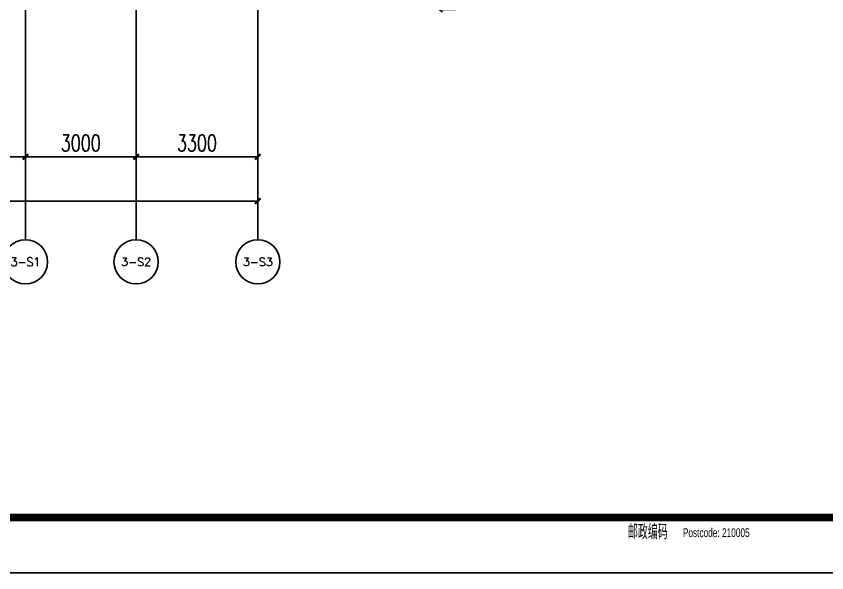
# Model space of a CAD drawing. Extents: x -59851 to 653804, y -249523 to 437614.
# Drawn here: x 232007 to 253982, y 348488 to 363590 of the extents above; entities that cross this region are included whole.
import ezdxf
from ezdxf.enums import TextEntityAlignment as Align

# ---------------------------------------------------------------- set-up
doc = ezdxf.new("R2010")
doc.units = 0
doc.header["$LTSCALE"] = 1000
doc.header["$MEASUREMENT"] = 0
for name, color, linetype in [('A-第三道尺寸线', 105, 'Continuous'), ('AXIS', 3, 'Continuous'), ('AXIS_TEXT', 7, 'Continuous'), ('DOTE', 16, 'Continuous'), ('LABEL_FIXBOX_PM', 7, 'Continuous'), ('LABEL_FIXTXT_PM', 3, 'Continuous'), ('LABEL_TXT_PM', 1, 'Continuous')]:
    doc.layers.add(name, color=color, linetype=linetype)
doc.styles.add('_TCH_AXIS', font='COMPLEX', dxfattribs={"bigfont": 'GBCBIG'})
doc.styles.add('_TCH_DIM_T3', font='SIMPLEX.shx', dxfattribs={"width": 0.705882, "bigfont": 'GBCBIG.shx'})
doc.styles.add('COMPLEX', font='COMPLEX')
doc.styles.add('LABEL_FIXTXT_PM', font='pm_njadri_r.shx', dxfattribs={"width": 0.7, "bigfont": 'pm_njadri_hztxt.shx'})
doc.styles.add('LABEL_TXT_PM', font='pm_njadri_romans1.shx', dxfattribs={"width": 0.7, "bigfont": 'pm_njadri_hztxt.shx'})
doc.dimstyles.new('_TCH_ARCH&&150', dxfattribs={"dimtxt": 446.25, "dimasz": 150, "dimexe": 375, "dimexo": 450, "dimgap": 150, "dimtad": 1, "dimdec": 0, "dimzin": 0, "dimdsep": 46, "dimtxsty": '_TCH_DIM_T3', "dimblk": 'ARCHTICK', "dimcen": 0.09, "dimclrt": 7, "dimazin": 2, "dimtfac": 1, "dimtdec": 0, "dimtix": 1, "dimtmove": 2, "dimatfit": 3, "dimfxl": 0, "dimtolj": 1, "dimtzin": 0, "dimarcsym": 0})

# ---------------------------------------------------------------- blocks, each defined once
blk = doc.blocks.new('PMSheet_A1_20150113_5-3892016032414355901')
at = {"layer": 'LABEL_FIXBOX_PM'}
blk.add_lwpolyline([(0, 594), (841, 594), (841, 0), (0, 0)], close=True, dxfattribs=at)
at = {"layer": 'LABEL_FIXBOX_PM', "const_width": 1.4}
blk.add_lwpolyline([(831, 584), (25, 584), (25, 10), (831, 10)], close=True, dxfattribs=at)
at = {"layer": 'LABEL_FIXTXT_PM', "style": 'LABEL_FIXTXT_PM', "width": 0.7}
blk.add_text('邮政编码', height=2.7, dxfattribs=at).set_placement((666.35, 7.55), align=Align.MIDDLE)
blk.add_text('Postcode: 210005', height=1.6, dxfattribs=at).set_placement((678.72, 6.46), align=Align.CENTER)
at = {"layer": 'LABEL_TXT_PM', "style": 'LABEL_TXT_PM'}
for tag, height, width, p in [('修改图应说明理由', 4.5, 0.7, (788.35, 468.8)), ('出图章签名', 4.5, 0.7, (759.46, 338.09)), ('建设单位_U01', 4.5, 0.7, (800.9, 212.14)), ('建设单位', 4.5, 0.7, (800.9, 210.2)), ('建设单位_D01', 4.5, 0.7, (800.9, 207.4)), ('项目名称_U01', 4.5, 0.7, (800.9, 200.42)), ('项目名称', 4.5, 0.7, (800.9, 198.19)), ('项目名称_D01', 4.5, 0.7, (800.9, 195.3)), ('设计编号', 4.5, 0.6, (780.76, 187.9)), ('分项号', 4.5, 0.6, (820.26, 188)), ('项目经理', 4.5, 0.7, (780.26, 172)), ('项目经理签名', 4.5, 0.7, (810.18, 172.26)), ('审定', 4.5, 0.7, (780.26, 163.9)), ('审定签名', 4.5, 0.7, (810.18, 164.16)), ('审核签名', 4.5, 0.7, (810.18, 156.26)), ('审核', 4.5, 0.7, (780.26, 156)), ('项目负责', 4.5, 0.7, (780.26, 148)), ('项目负责签名', 4.5, 0.7, (810.18, 148.26)), ('专业负责签名', 4.5, 0.7, (810.18, 140.26)), ('专业负责', 4.5, 0.7, (780.26, 140)), ('校对', 4.5, 0.7, (780.26, 131.9)), ('校对签名', 4.5, 0.7, (810.18, 132.16)), ('设计', 4.5, 0.7, (780.26, 124)), ('设计签名', 4.5, 0.7, (810.18, 124.26)), ('绘制', 4.5, 0.7, (780.26, 115.9)), ('绘制签名', 4.5, 0.7, (810.18, 116.16)), ('方案_01签名', 4.5, 0.7, (810.18, 96.16)), ('方案_01', 4.5, 0.7, (780.26, 95.9)), ('方案_02', 4.5, 0.7, (780.26, 87.9)), ('方案_02签名', 4.5, 0.7, (810.18, 88.16)), ('方案_03签名', 4.5, 0.7, (810.2, 80.16)), ('方案_03', 4.5, 0.7, (780.29, 79.9)), ('方案_04', 4.5, 0.7, (780.26, 71.9)), ('方案_04签名', 4.5, 0.7, (810.18, 72.16)), ('图名_U02', 4.5, 0.7, (790.5, 60.2)), ('图名_U01', 4.5, 0.7, (790.5, 54.2)), ('图名', 4.5, 0.7, (790.5, 47.96)), ('图名_D01', 4.5, 0.7, (790.5, 42.4)), ('图名_D02', 4.5, 0.7, (790.5, 37)), ('图号', 3.5, 0.7, (760.97, 20.95)), ('图档号', 3.5, 0.7, (781.1, 20.95)), ('日期', 3.5, 0.7, (801.07, 20.95)), ('版本号', 3.5, 0.7, (820.27, 20.95))]:
    blk.add_attdef(tag, text='', height=height, dxfattribs=dict(at, width=width)).set_placement(p, align=Align.CENTER)
blk = doc.blocks.new('_ArchTick')
at = {"color": 0, "linetype": 'ByBlock', "const_width": 0.4}
blk.add_lwpolyline([(-0.5, -0.5), (0.5, 0.5)], dxfattribs=at)
blk = doc.blocks.new('*D4328')
at = {"layer": 'A-第三道尺寸线', "color": 0, "lineweight": -2, "transparency": 16777216}
for p, q in [((243105, 364588), (244482, 364588)), ((244107, 364588), (244107, 364738)), ((244107, 364438), (244107, 364588)), ((243105, 364438), (244482, 364438)), ((244107, 364438), (244107, 364288))]:
    blk.add_line(p, q, dxfattribs=at)
at = {"layer": 'Defpoints', "color": 0, "transparency": 16777216}
for p in [(242655, 364588), (244107, 364588), (242655, 364438)]:
    blk.add_point(p, dxfattribs=at)
at = {"layer": 'A-第三道尺寸线', "color": 0, "lineweight": -2, "transparency": 16777216, "xscale": 150, "yscale": 150, "zscale": 150}
for p, rotation in [((244107, 364588), 270), ((244107, 364438), 90)]:
    blk.add_blockref('_ArchTick', p, dxfattribs=dict(at, rotation=rotation))
at = {"layer": 'A-第三道尺寸线', "color": 7, "transparency": 16777216, "insert": (243694, 364025), "char_height": 446.2, "attachment_point": 5, "rotation": 90, "style": '_TCH_DIM_T3'}
blk.add_mtext('\\A1;150', dxfattribs=at)
blk = doc.blocks.new('*D4388')
at = {"layer": 'AXIS', "color": 0, "lineweight": -2, "transparency": 16777216}
for p, q in [((228057, 363074), (228057, 359399)), ((232257, 363074), (232257, 359399)), ((228057, 359774), (232257, 359774))]:
    blk.add_line(p, q, dxfattribs=at)
at = {"layer": 'Defpoints', "color": 0, "transparency": 16777216}
for p in [(228057, 363524), (232257, 363524), (232257, 359774)]:
    blk.add_point(p, dxfattribs=at)
at = {"layer": 'AXIS', "color": 0, "lineweight": -2, "transparency": 16777216, "xscale": 150, "yscale": 150, "zscale": 150, "rotation": 180}
blk.add_blockref('_ArchTick', (228057, 359774), dxfattribs=at)
at = {"layer": 'AXIS', "color": 0, "lineweight": -2, "transparency": 16777216, "xscale": 150, "yscale": 150, "zscale": 150}
blk.add_blockref('_ArchTick', (232257, 359774), dxfattribs=at)
at = {"layer": 'AXIS', "color": 7, "transparency": 16777216, "insert": (230157, 360147), "char_height": 446.2, "attachment_point": 5, "style": '_TCH_DIM_T3'}
blk.add_mtext('\\A1;4200', dxfattribs=at)
blk = doc.blocks.new('*D4389')
at = {"layer": 'AXIS', "color": 0, "lineweight": -2, "transparency": 16777216}
for p, q in [((232257, 363074), (232257, 359399)), ((235257, 363074), (235257, 359399)), ((232257, 359774), (235257, 359774))]:
    blk.add_line(p, q, dxfattribs=at)
at = {"layer": 'Defpoints', "color": 0, "transparency": 16777216}
for p in [(232257, 363524), (235257, 363524), (235257, 359774)]:
    blk.add_point(p, dxfattribs=at)
at = {"layer": 'AXIS', "color": 0, "lineweight": -2, "transparency": 16777216, "xscale": 150, "yscale": 150, "zscale": 150, "rotation": 180}
blk.add_blockref('_ArchTick', (232257, 359774), dxfattribs=at)
at = {"layer": 'AXIS', "color": 0, "lineweight": -2, "transparency": 16777216, "xscale": 150, "yscale": 150, "zscale": 150}
blk.add_blockref('_ArchTick', (235257, 359774), dxfattribs=at)
at = {"layer": 'AXIS', "color": 7, "transparency": 16777216, "insert": (233757, 360147), "char_height": 446.2, "attachment_point": 5, "style": '_TCH_DIM_T3'}
blk.add_mtext('\\A1;3000', dxfattribs=at)
blk = doc.blocks.new('*D4390')
at = {"layer": 'AXIS', "color": 0, "lineweight": -2, "transparency": 16777216}
for p, q in [((235257, 363074), (235257, 359399)), ((238557, 363074), (238557, 359399)), ((235257, 359774), (238557, 359774))]:
    blk.add_line(p, q, dxfattribs=at)
at = {"layer": 'Defpoints', "color": 0, "transparency": 16777216}
for p in [(235257, 363524), (238557, 363524), (238557, 359774)]:
    blk.add_point(p, dxfattribs=at)
at = {"layer": 'AXIS', "color": 0, "lineweight": -2, "transparency": 16777216, "xscale": 150, "yscale": 150, "zscale": 150, "rotation": 180}
blk.add_blockref('_ArchTick', (235257, 359774), dxfattribs=at)
at = {"layer": 'AXIS', "color": 0, "lineweight": -2, "transparency": 16777216, "xscale": 150, "yscale": 150, "zscale": 150}
blk.add_blockref('_ArchTick', (238557, 359774), dxfattribs=at)
at = {"layer": 'AXIS', "color": 7, "transparency": 16777216, "insert": (236907, 360147), "char_height": 446.2, "attachment_point": 5, "style": '_TCH_DIM_T3'}
blk.add_mtext('\\A1;3300', dxfattribs=at)
blk = doc.blocks.new('*D4391')
at = {"layer": 'AXIS', "color": 0, "lineweight": -2, "transparency": 16777216}
for p, q in [((180057, 363074), (180057, 358199)), ((238557, 363074), (238557, 358199)), ((180057, 358574), (238557, 358574))]:
    blk.add_line(p, q, dxfattribs=at)
at = {"layer": 'Defpoints', "color": 0, "transparency": 16777216}
for p in [(180057, 363524), (238557, 363524), (238557, 358574)]:
    blk.add_point(p, dxfattribs=at)
at = {"layer": 'AXIS', "color": 0, "lineweight": -2, "transparency": 16777216, "xscale": 150, "yscale": 150, "zscale": 150, "rotation": 180}
blk.add_blockref('_ArchTick', (180057, 358574), dxfattribs=at)
at = {"layer": 'AXIS', "color": 0, "lineweight": -2, "transparency": 16777216, "xscale": 150, "yscale": 150, "zscale": 150}
blk.add_blockref('_ArchTick', (238557, 358574), dxfattribs=at)
at = {"layer": 'AXIS', "color": 7, "transparency": 16777216, "insert": (209307, 358947), "char_height": 446.2, "attachment_point": 5, "style": '_TCH_DIM_T3'}
blk.add_mtext('\\A1;58500', dxfattribs=at)
blk = doc.blocks.new('_AXISO')
blk.add_circle((0, 0), 0.5)
at = {"layer": 'AXIS_TEXT', "style": 'COMPLEX', "width": 1.041667}
blk.add_attdef('A', text='', height=0.56, dxfattribs=at).set_placement((-0.25, -0.28), (0.25, -0.28), align=Align.FIT)

msp = doc.modelspace()

# ---------------------------------------------------------------- linework, layer by layer
at = {"layer": 'AXIS'}
for p, q in [((232257.2, 363523.9), (232257.2, 357523.9)), ((235257.2, 363523.9), (235257.2, 357523.9)), ((238557.2, 363523.9), (238557.2, 357523.9))]:
    msp.add_line(p, q, dxfattribs=at)
at = {"layer": 'DOTE'}
for p, q in [((232257.2, 363523.9), (232257.2, 423848.2)), ((235257.2, 363523.9), (235257.2, 423848.2)), ((238557.2, 363523.9), (238557.2, 423848.2))]:
    msp.add_line(p, q, dxfattribs=at)

# ---------------------------------------------------------------- block references
at = {"xscale": 150, "yscale": 150, "zscale": 150}
msp.add_blockref('PMSheet_A1_20150113_5-3892016032414355901', (149177.5, 348488), dxfattribs=at)
at = {"layer": 'AXIS'}
ref = msp.add_blockref('_AXISO', (232257.2, 356923.9), dxfattribs=dict(at, xscale=1200, yscale=1200, zscale=1200))
ref.add_attrib('A', '3-S1', dxfattribs={"layer": 'AXIS_TEXT', "height": 229.32, "style": '_TCH_AXIS'}).set_placement((231853.2, 356809.2), (232661.3, 356809.2), align=Align.FIT)
ref = msp.add_blockref('_AXISO', (235257.2, 356923.9), dxfattribs=dict(at, xscale=1200, yscale=1200, zscale=1200))
ref.add_attrib('A', '3-S2', dxfattribs={"layer": 'AXIS_TEXT', "height": 215.8, "style": '_TCH_AXIS'}).set_placement((234851.3, 356816), (235663.1, 356816), align=Align.FIT)
ref = msp.add_blockref('_AXISO', (238557.2, 356923.9), dxfattribs=dict(at, xscale=1200, yscale=1200, zscale=1200))
ref.add_attrib('A', '3-S3', dxfattribs={"layer": 'AXIS_TEXT', "height": 215.8, "style": '_TCH_AXIS'}).set_placement((238151.3, 356816), (238963.1, 356816), align=Align.FIT)

# ---------------------------------------------------------------- dimensions: what is measured, and where the dimension line sits
at = {"layer": 'A-第三道尺寸线'}
dim = msp.add_linear_dim(base=(244107, 364587.8), p1=(242654.9, 364437.8), p2=(242654.9, 364587.8), angle=90, dimstyle='_TCH_ARCH&&150', dxfattribs=at)
dim.commit()
dim.dimension.update_dxf_attribs({"geometry": '*D4328', "text_midpoint": (243694.5, 364025.3), "dimtype": 161})
at = {"layer": 'AXIS'}
for p1, p2, distance, picture, middle in [((180057.2, 363523.9), (238557.2, 363523.9), -4950, '*D4391', (209307.2, 358947)), ((228057.2, 363523.9), (232257.2, 363523.9), -3750, '*D4388', (230157.2, 360147)), ((232257.2, 363523.9), (235257.2, 363523.9), -3750, '*D4389', (233757.2, 360147)), ((235257.2, 363523.9), (238557.2, 363523.9), -3750, '*D4390', (236907.2, 360147))]:
    dim = msp.add_aligned_dim(p1=p1, p2=p2, distance=distance, dimstyle='_TCH_ARCH&&150', dxfattribs=at)
    dim.commit()
    dim.dimension.update_dxf_attribs({"geometry": picture, "text_midpoint": middle})

doc.saveas('drawing.dxf')
